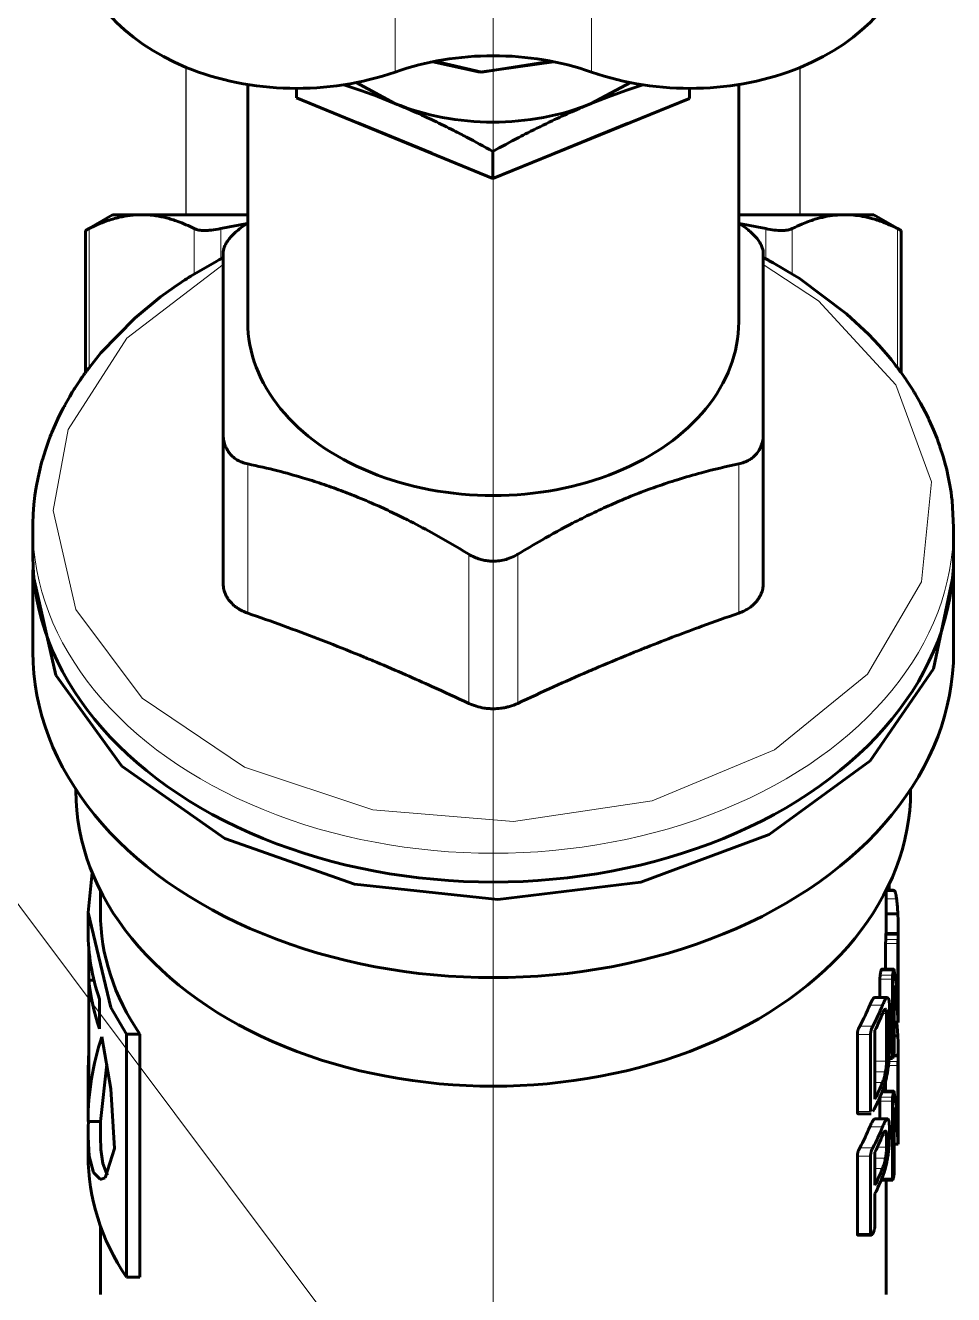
# Model space of a CAD drawing. Header units: millimetres. Extents: x -718 to 68664, y -49984 to -979.
# Drawn here: x 12030 to 12408, y -36809 to -36293 of the extents above; entities that cross this region are included whole.
import ezdxf

# ---------------------------------------------------------------- set-up
doc = ezdxf.new("R2010")
doc.units = ezdxf.units.MM
doc.linetypes.add('K5LT_BASIC', pattern=[0])
doc.linetypes.add('K5LT_THIN', pattern=[0])
doc.layers.add('Text', color=7, linetype='Continuous', lineweight=15)
doc.layers.add('ГВС (Т3)_20', color=10, linetype='Continuous', lineweight=25)
doc.layers.add('Системный слой (1)', color=7, linetype='Continuous', true_color=0xc26c6c6c)

# ---------------------------------------------------------------- blocks, each defined once
blk = doc.blocks.new('U441')
at = {"layer": 'Системный слой (1)', "color": 150, "linetype": 'K5LT_BASIC', "lineweight": 60, "true_color": 0x0080ff}
for p, q in [((446.819, 169.536), (446.808, 169.536)), ((447.094, 169.531), (446.819, 169.536)), ((447.232, 169.527), (447.094, 169.531)), ((447.301, 169.523), (447.232, 169.527)), ((447.335, 169.522), (447.301, 169.523)), ((447.352, 169.521), (447.335, 169.522)), ((447.741, 169.492), (447.352, 169.521)), ((448.107, 169.45), (447.741, 169.492)), ((448.289, 169.424), (448.107, 169.45)), ((448.381, 169.41), (448.289, 169.424)), ((448.426, 169.403), (448.381, 169.41)), ((448.449, 169.399), (448.426, 169.403)), ((448.844, 169.324), (448.449, 169.399)), ((449.214, 169.24), (448.844, 169.324)), ((449.398, 169.193), (449.214, 169.24)), ((449.489, 169.168), (449.398, 169.193)), ((449.535, 169.155), (449.489, 169.168)), ((449.558, 169.149), (449.535, 169.155)), ((449.955, 169.027), (449.558, 169.149)), ((450.327, 168.897), (449.955, 169.027)), ((450.512, 168.827), (450.327, 168.897)), ((450.604, 168.791), (450.512, 168.827)), ((450.65, 168.772), (450.604, 168.791)), ((450.673, 168.763), (450.65, 168.772)), ((450.887, 168.672), (450.673, 168.763)), ((451.351, 168.458), (450.887, 168.672)), ((451.581, 168.343), (451.351, 168.458)), ((451.695, 168.283), (451.581, 168.343)), ((451.752, 168.252), (451.695, 168.283)), ((451.78, 168.237), (451.752, 168.252)), ((451.795, 168.229), (451.78, 168.237)), ((452.142, 168.032), (451.795, 168.229)), ((452.314, 167.929), (452.142, 168.032)), ((452.4, 167.876), (452.314, 167.929)), ((452.443, 167.849), (452.4, 167.876)), ((452.464, 167.836), (452.443, 167.849)), ((452.475, 167.829), (452.464, 167.836)), ((452.69, 167.69), (452.475, 167.829)), ((452.812, 167.608), (452.69, 167.69)), ((452.822, 167.601), (452.812, 167.608)), ((452.875, 167.564), (452.822, 167.601)), ((452.899, 167.549), (452.875, 167.564)), ((452.944, 167.517), (452.899, 167.549)), ((453.029, 167.458), (452.944, 167.517)), ((453.071, 167.428), (453.029, 167.458)), ((453.092, 167.412), (453.071, 167.428)), ((453.102, 167.404), (453.092, 167.412)), ((453.108, 167.4), (453.102, 167.404)), ((453.115, 167.395), (453.108, 167.4)), ((453.146, 167.372), (453.115, 167.395)), ((453.166, 167.357), (453.146, 167.372)), ((453.18, 167.347), (453.166, 167.357)), ((453.189, 167.34), (453.18, 167.347)), ((453.206, 167.328), (453.189, 167.34)), ((453.213, 167.323), (453.206, 167.328)), ((453.228, 167.312), (453.213, 167.323)), ((453.257, 167.291), (453.228, 167.312)), ((453.315, 167.247), (453.257, 167.291)), ((453.913, 166.769), (453.315, 167.247)), ((455.334, 165.381), (453.913, 166.769)), ((456.193, 164.335), (455.334, 165.381)), ((456.597, 163.775), (456.193, 164.335)), ((456.792, 163.487), (456.597, 163.775)), ((456.888, 163.341), (456.792, 163.487)), ((456.936, 163.267), (456.888, 163.341)), ((456.984, 163.191), (456.936, 163.267)), ((456.996, 163.173), (456.984, 163.191)), ((457.004, 163.161), (456.996, 163.173)), ((457.02, 163.135), (457.004, 163.161)), ((457.027, 163.124), (457.02, 163.135)), ((457.041, 163.102), (457.027, 163.124)), ((457.069, 163.058), (457.041, 163.102)), ((457.124, 162.968), (457.069, 163.058)), ((457.38, 162.522), (457.124, 162.968)), ((457.561, 162.202), (457.38, 162.522)), ((457.653, 162.042), (457.561, 162.202)), ((457.698, 161.962), (457.653, 162.042)), ((457.721, 161.922), (457.698, 161.962)), ((457.733, 161.902), (457.721, 161.922)), ((457.738, 161.892), (457.733, 161.902)), ((457.741, 161.887), (457.738, 161.892)), ((457.743, 161.885), (457.741, 161.887)), ((457.752, 161.867), (457.743, 161.885)), ((457.759, 161.856), (457.752, 161.867)), ((457.763, 161.848), (457.759, 161.856)), ((457.765, 161.842), (457.763, 161.848)), ((457.767, 161.839), (457.765, 161.842)), ((457.768, 161.836), (457.767, 161.839)), ((457.769, 161.834), (457.768, 161.836)), ((457.77, 161.833), (457.769, 161.834)), ((457.772, 161.829), (457.77, 161.833)), ((457.775, 161.823), (457.772, 161.829)), ((457.781, 161.81), (457.775, 161.823)), ((457.795, 161.786), (457.781, 161.81)), ((457.579, 139.384), (457.668, 139.547)), ((457.668, 139.547), (457.674, 139.558)), ((457.674, 139.558), (457.687, 139.582)), ((457.687, 139.582), (457.712, 139.629)), ((457.712, 139.629), (457.744, 139.689)), ((457.744, 139.689), (457.752, 139.704)), ((457.752, 139.704), (457.756, 139.711)), ((457.756, 139.711), (457.758, 139.714)), ((457.758, 139.714), (457.76, 139.719)), ((457.76, 139.719), (457.762, 139.722)), ((457.762, 139.722), (457.764, 139.726)), ((457.764, 139.726), (457.767, 139.732)), ((457.767, 139.732), (457.772, 139.741)), ((457.772, 139.741), (457.779, 139.755)), ((457.779, 139.755), (457.79, 139.775)), ((457.79, 139.775), (457.795, 139.786)), ((457.073, 138.52), (457.579, 139.384)), ((456.956, 138.333), (457.073, 138.52)), ((455.513, 136.394), (456.956, 138.333)), ((454.67, 135.495), (455.513, 136.394)), ((454.229, 135.08), (454.67, 135.495)), ((453.778, 134.69), (454.229, 135.08)), ((453.285, 134.301), (453.335, 134.339)), ((453.335, 134.339), (453.354, 134.355)), ((453.354, 134.355), (453.394, 134.386)), ((453.394, 134.386), (453.474, 134.447)), ((453.474, 134.447), (453.633, 134.572)), ((453.633, 134.572), (453.778, 134.69)), ((452.493, 133.754), (452.743, 133.917)), ((452.743, 133.917), (452.777, 133.94)), ((452.777, 133.94), (452.844, 133.985)), ((452.844, 133.985), (452.938, 134.05)), ((452.938, 134.05), (453.079, 134.15)), ((453.079, 134.15), (453.113, 134.175)), ((453.113, 134.175), (453.119, 134.18)), ((453.119, 134.18), (453.132, 134.189)), ((453.132, 134.189), (453.157, 134.208)), ((453.157, 134.208), (453.176, 134.221)), ((453.176, 134.221), (453.198, 134.238)), ((453.198, 134.238), (453.23, 134.26)), ((453.23, 134.26), (453.252, 134.277)), ((453.252, 134.277), (453.285, 134.301)), ((451.515, 133.195), (451.866, 133.381)), ((451.866, 133.381), (452.256, 133.607)), ((452.256, 133.607), (452.272, 133.617)), ((452.272, 133.617), (452.304, 133.636)), ((452.304, 133.636), (452.367, 133.675)), ((452.367, 133.675), (452.493, 133.754)), ((450.429, 132.712), (450.783, 132.854)), ((450.783, 132.854), (451.182, 133.032)), ((451.182, 133.032), (451.204, 133.042)), ((451.204, 133.042), (451.249, 133.063)), ((451.249, 133.063), (451.338, 133.106)), ((451.338, 133.106), (451.515, 133.195)), ((448.599, 132.199), (449.007, 132.282)), ((449.007, 132.282), (449.029, 132.287)), ((449.029, 132.287), (449.074, 132.298)), ((449.074, 132.298), (449.164, 132.319)), ((449.164, 132.319), (449.343, 132.364)), ((449.343, 132.364), (449.699, 132.464)), ((449.699, 132.464), (450.095, 132.591)), ((450.095, 132.591), (450.117, 132.599)), ((450.117, 132.599), (450.162, 132.614)), ((450.162, 132.614), (450.251, 132.646)), ((450.251, 132.646), (450.429, 132.712)), ((446.808, 132.036), (447.913, 132.098)), ((447.913, 132.098), (447.935, 132.1)), ((447.935, 132.1), (447.979, 132.105)), ((447.979, 132.105), (448.068, 132.116)), ((448.068, 132.116), (448.246, 132.141)), ((448.246, 132.141), (448.599, 132.199))]:
    blk.add_line(p, q, dxfattribs=at)
blk = doc.blocks.new('U442')
at = {"layer": 'Системный слой (1)', "color": 7, "linetype": 'K5LT_THIN', "lineweight": 18}
for p, q in [((447.504, 168.709), (443.477, 167.78)), ((450.802, 168.092), (447.504, 168.709)), ((454.52, 165.712), (450.802, 168.092)), ((443.477, 167.78), (439.867, 165.089)), ((457.511, 161.786), (454.52, 165.712)), ((439.867, 165.089), (437.049, 160.915)), ((437.049, 160.915), (435.314, 155.691)), ((435.314, 155.691), (434.844, 149.958)), ((434.844, 149.958), (435.686, 144.311)), ((435.686, 144.311), (437.754, 139.336)), ((456.042, 137.539), (457.511, 139.786)), ((437.754, 139.336), (440.832, 135.547)), ((452.623, 134.389), (456.042, 137.539)), ((440.832, 135.547), (444.602, 133.338)), ((448.673, 132.938), (452.623, 134.389)), ((444.602, 133.338), (448.673, 132.938))]:
    blk.add_line(p, q, dxfattribs=at)
blk = doc.blocks.new('U443')
at = {"layer": 'Системный слой (1)', "color": 150, "linetype": 'K5LT_BASIC', "lineweight": 60, "true_color": 0x0080ff}
for p, q in [((462.792, 155.119), (462.172, 153.607)), ((462.162, 147.998), (462.787, 146.46))]:
    blk.add_line(p, q, dxfattribs=at)
blk = doc.blocks.new('U444')
at = {"layer": 'Системный слой (1)', "color": 150, "linetype": 'K5LT_BASIC', "lineweight": 60, "true_color": 0x0080ff}
for p, q in [((463.278, 156.307), (462.041, 153.287)), ((462.035, 148.31), (463.265, 145.284))]:
    blk.add_line(p, q, dxfattribs=at)
blk = doc.blocks.new('U445')
at = {"layer": 'Системный слой (1)', "color": 150, "linetype": 'K5LT_BASIC', "lineweight": 60, "true_color": 0x0080ff}
for p, q in [((464.34, 146.092), (464.065, 146.797)), ((464.595, 145.389), (464.34, 146.092)), ((464.829, 144.687), (464.595, 145.389))]:
    blk.add_line(p, q, dxfattribs=at)
blk = doc.blocks.new('U447')
at = {"layer": 'Системный слой (1)', "color": 150, "linetype": 'K5LT_BASIC', "lineweight": 60, "true_color": 0x0080ff}
for p, q in [((464.599, 156.178), (464.832, 156.867)), ((464.347, 155.488), (464.599, 156.178)), ((464.074, 154.797), (464.347, 155.488))]:
    blk.add_line(p, q, dxfattribs=at)
blk = doc.blocks.new('U449')
at = {"layer": 'Системный слой (1)', "color": 150, "linetype": 'K5LT_BASIC', "lineweight": 60, "true_color": 0x0080ff}
for p, q in [((465.343, 151.248), (465.787, 153.158)), ((465.787, 148.413), (465.343, 151.248))]:
    blk.add_line(p, q, dxfattribs=at)
blk = doc.blocks.new('U450')
at = {"layer": 'Системный слой (1)', "color": 150, "linetype": 'K5LT_BASIC', "lineweight": 60, "true_color": 0x0080ff}
for p, q in [((465.347, 151.326), (465.769, 153.247)), ((465.769, 148.325), (465.347, 151.326))]:
    blk.add_line(p, q, dxfattribs=at)
blk = doc.blocks.new('U451')
at = {"layer": 'Системный слой (1)', "color": 150, "linetype": 'K5LT_BASIC', "lineweight": 60, "true_color": 0x0080ff}
for p, q in [((459.12, 140.407), (459.184, 140.768)), ((458.976, 139.688), (459.05, 140.047)), ((459.05, 140.047), (459.12, 140.407))]:
    blk.add_line(p, q, dxfattribs=at)
blk = doc.blocks.new('U452')
at = {"layer": 'Системный слой (1)', "color": 150, "linetype": 'K5LT_BASIC', "lineweight": 60, "true_color": 0x0080ff}
for p, q in [((459.05, 161.524), (458.976, 161.883)), ((459.12, 161.164), (459.05, 161.524)), ((459.184, 160.803), (459.12, 161.164))]:
    blk.add_line(p, q, dxfattribs=at)
blk = doc.blocks.new('U453')
at = {"layer": 'Системный слой (1)', "color": 150, "linetype": 'K5LT_BASIC', "lineweight": 60, "true_color": 0x0080ff}
for p, q in [((415.582, 166.786), (418.386, 166.786)), ((431.133, 166.786), (432.026, 166.786))]:
    blk.add_line(p, q, dxfattribs=at)
blk = doc.blocks.new('U454')
at = {"layer": 'Системный слой (1)', "color": 150, "linetype": 'K5LT_BASIC', "lineweight": 60, "true_color": 0x0080ff}
for p, q in [((415.582, 134.786), (420.24, 134.786)), ((430.286, 134.786), (432.026, 134.786))]:
    blk.add_line(p, q, dxfattribs=at)
blk = doc.blocks.new('U455')
at = {"layer": 'Системный слой (1)', "color": 150, "linetype": 'K5LT_BASIC', "lineweight": 60, "true_color": 0x0080ff}
for p, q in [((444.927, 169.536), (440.804, 168.606)), ((445.28, 169.529), (444.927, 169.536)), ((440.804, 168.606), (437.09, 165.91)), ((437.09, 165.91), (434.153, 161.714)), ((434.153, 161.714), (432.284, 156.435)), ((432.284, 156.435), (431.669, 150.596)), ((431.669, 150.596), (432.368, 144.775)), ((432.368, 144.775), (434.312, 139.55)), ((434.312, 139.55), (437.309, 135.44)), ((437.309, 135.44), (441.06, 132.851)), ((441.06, 132.851), (444.927, 132.036)), ((444.927, 132.036), (445.28, 132.042))]:
    blk.add_line(p, q, dxfattribs=at)
blk = doc.blocks.new('U456')
at = {"layer": 'Системный слой (1)', "color": 150, "linetype": 'K5LT_BASIC', "lineweight": 60, "true_color": 0x0080ff}
for p, q in [((430.541, 134.294), (430.286, 134.291)), ((430.809, 134.3), (430.541, 134.294)), ((431.08, 134.309), (430.809, 134.3))]:
    blk.add_line(p, q, dxfattribs=at)
blk = doc.blocks.new('U457')
at = {"layer": 'Системный слой (1)', "color": 150, "linetype": 'K5LT_BASIC', "lineweight": 60, "true_color": 0x0080ff}
for p, q in [((420.249, 134.526), (420.24, 134.519)), ((420.24, 134.519), (420.24, 134.518)), ((420.24, 134.518), (420.241, 134.517)), ((420.241, 134.517), (420.242, 134.516)), ((420.277, 134.53), (420.249, 134.526)), ((420.317, 134.531), (420.277, 134.53))]:
    blk.add_line(p, q, dxfattribs=at)
blk = doc.blocks.new('U458')
at = {"layer": 'Системный слой (1)', "color": 150, "linetype": 'K5LT_BASIC', "lineweight": 60, "true_color": 0x0080ff}
for p, q in [((418.007, 135.408), (417.998, 135.393)), ((417.998, 135.393), (417.998, 135.391)), ((417.998, 135.391), (417.999, 135.388)), ((417.999, 135.388), (418, 135.386)), ((418.035, 135.416), (418.007, 135.408)), ((418.076, 135.419), (418.035, 135.416))]:
    blk.add_line(p, q, dxfattribs=at)
blk = doc.blocks.new('U459')
at = {"layer": 'Системный слой (1)', "color": 150, "linetype": 'K5LT_BASIC', "lineweight": 60, "true_color": 0x0080ff}
for p, q in [((427.365, 134.654), (427.541, 134.662)), ((427.541, 134.662), (427.649, 134.686)), ((427.649, 134.686), (427.682, 134.726)), ((427.682, 134.726), (427.682, 134.728))]:
    blk.add_line(p, q, dxfattribs=at)
blk = doc.blocks.new('U460')
at = {"layer": 'Системный слой (1)', "color": 150, "linetype": 'K5LT_BASIC', "lineweight": 60, "true_color": 0x0080ff}
for p, q in [((423.8, 134.456), (423.831, 134.459)), ((423.831, 134.459), (423.856, 134.463)), ((423.856, 134.463), (423.868, 134.468)), ((423.866, 134.471), (423.864, 134.472)), ((423.868, 134.469), (423.866, 134.471)), ((423.868, 134.468), (423.868, 134.469))]:
    blk.add_line(p, q, dxfattribs=at)
blk = doc.blocks.new('U461')
at = {"layer": 'Системный слой (1)', "color": 150, "linetype": 'K5LT_BASIC', "lineweight": 60, "true_color": 0x0080ff}
for p, q in [((427.023, 134.766), (427.122, 134.771)), ((427.122, 134.771), (427.181, 134.787)), ((427.181, 134.787), (427.199, 134.812)), ((427.199, 134.812), (427.199, 134.812))]:
    blk.add_line(p, q, dxfattribs=at)
blk = doc.blocks.new('U462')
at = {"layer": 'Системный слой (1)', "color": 150, "linetype": 'K5LT_BASIC', "lineweight": 60, "true_color": 0x0080ff}
for p, q in [((425.582, 134.294), (425.327, 134.291)), ((425.85, 134.3), (425.582, 134.294)), ((426.121, 134.309), (425.85, 134.3))]:
    blk.add_line(p, q, dxfattribs=at)
blk = doc.blocks.new('U463')
at = {"layer": 'Системный слой (1)', "color": 150, "linetype": 'K5LT_BASIC', "lineweight": 60, "true_color": 0x0080ff}
for p, q in [((426.661, 134.35), (426.498, 134.333)), ((426.316, 134.32), (426.121, 134.309)), ((426.498, 134.333), (426.316, 134.32))]:
    blk.add_line(p, q, dxfattribs=at)
blk = doc.blocks.new('U466')
at = {"layer": 'Системный слой (1)', "color": 150, "linetype": 'K5LT_BASIC', "lineweight": 60, "true_color": 0x0080ff}
for p, q in [((425.257, 134.288), (425.294, 134.288)), ((425.294, 134.288), (425.319, 134.289)), ((425.319, 134.289), (425.327, 134.289)), ((425.327, 134.289), (425.326, 134.29))]:
    blk.add_line(p, q, dxfattribs=at)
blk = doc.blocks.new('U467')
at = {"layer": 'Системный слой (1)', "color": 150, "linetype": 'K5LT_BASIC', "lineweight": 60, "true_color": 0x0080ff}
for p, q in [((422.655, 134.67), (422.698, 134.684)), ((422.698, 134.684), (422.724, 134.701)), ((422.724, 134.701), (422.732, 134.721)), ((422.732, 134.721), (422.732, 134.726))]:
    blk.add_line(p, q, dxfattribs=at)
blk = doc.blocks.new('U468')
at = {"layer": 'Системный слой (1)', "color": 150, "linetype": 'K5LT_BASIC', "lineweight": 60, "true_color": 0x0080ff}
for p, q in [((430.215, 134.288), (430.253, 134.288)), ((430.253, 134.288), (430.278, 134.289)), ((430.278, 134.289), (430.286, 134.289)), ((430.286, 134.289), (430.285, 134.29))]:
    blk.add_line(p, q, dxfattribs=at)
blk = doc.blocks.new('U469')
at = {"layer": 'Системный слой (1)', "color": 150, "linetype": 'K5LT_BASIC', "lineweight": 60, "true_color": 0x0080ff}
for p, q in [((432.041, 134.486), (432.029, 134.477)), ((432.049, 134.494), (432.041, 134.486)), ((432.051, 134.502), (432.049, 134.494))]:
    blk.add_line(p, q, dxfattribs=at)
blk = doc.blocks.new('U470')
at = {"layer": 'Системный слой (1)', "color": 150, "linetype": 'K5LT_BASIC', "lineweight": 60, "true_color": 0x0080ff}
for p, q in [((428.758, 134.456), (428.79, 134.459)), ((428.79, 134.459), (428.815, 134.463)), ((428.815, 134.463), (428.827, 134.468)), ((428.825, 134.471), (428.822, 134.472)), ((428.827, 134.469), (428.825, 134.471)), ((428.827, 134.468), (428.827, 134.469))]:
    blk.add_line(p, q, dxfattribs=at)
blk = doc.blocks.new('U471')
at = {"layer": 'Системный слой (1)', "color": 150, "linetype": 'K5LT_BASIC', "lineweight": 60, "true_color": 0x0080ff}
for p, q in [((420.556, 167.062), (420.282, 166.801)), ((421.214, 167.238), (420.556, 167.062)), ((422.006, 167.286), (421.214, 167.238)), ((422.204, 167.283), (422.006, 167.286)), ((422.411, 167.277), (422.204, 167.283)), ((422.625, 167.265), (422.411, 167.277)), ((420.282, 166.801), (420.275, 166.748)), ((420.275, 166.748), (420.339, 166.589)), ((420.339, 166.589), (421.53, 166.208)), ((423.956, 166.361), (426.071, 166.727)), ((421.53, 166.208), (423.956, 166.361))]:
    blk.add_line(p, q, dxfattribs=at)
blk = doc.blocks.new('U472')
at = {"layer": 'Системный слой (1)', "color": 150, "linetype": 'K5LT_BASIC', "lineweight": 60, "true_color": 0x0080ff}
for p, q in [((421.236, 167.286), (422.006, 167.286)), ((422.625, 167.286), (424.737, 167.286)), ((430.363, 167.286), (431.133, 167.286))]:
    blk.add_line(p, q, dxfattribs=at)
blk = doc.blocks.new('U473')
at = {"layer": 'Системный слой (1)', "color": 150, "linetype": 'K5LT_BASIC', "lineweight": 60, "true_color": 0x0080ff}
for p, q in [((431.133, 167.286), (427.274, 166.357)), ((432.765, 167.123), (431.133, 167.286)), ((427.274, 166.357), (426.185, 165.728))]:
    blk.add_line(p, q, dxfattribs=at)
blk = doc.blocks.new('U474')
at = {"layer": 'Системный слой (1)', "color": 150, "linetype": 'K5LT_BASIC', "lineweight": 60, "true_color": 0x0080ff}
for p, q in [((424.737, 167.286), (423.966, 167.25)), ((425.508, 167.25), (424.737, 167.286))]:
    blk.add_line(p, q, dxfattribs=at)
blk = doc.blocks.new('U475')
at = {"layer": 'Системный слой (1)', "color": 150, "linetype": 'K5LT_BASIC', "lineweight": 60, "true_color": 0x0080ff}
for p, q in [((420.521, 166.537), (420.448, 166.491)), ((420.916, 166.68), (420.521, 166.537)), ((421.485, 166.766), (420.916, 166.68)), ((422.006, 166.786), (421.485, 166.766))]:
    blk.add_line(p, q, dxfattribs=at)

msp = doc.modelspace()

# ---------------------------------------------------------------- linework, layer by layer
at = {"layer": 'Text'}
msp.add_line((12220.38, -35274.51), (12220.38, -38861.73), dxfattribs=at)
msp.add_lwpolyline([(12154.23, -36820.43), (11668.11, -36171.62)], dxfattribs=at)
at = {"layer": 'ГВС (Т3)_20', "lineweight": 18}
for p, q in [((12180.38, -36264.35), (12180.38, -36311.72)), ((12260.38, -36264.35), (12260.38, -36311.72)), ((12055.78, -36432.04), (12055.78, -36375.45)), ((12098.58, -36393.96), (12098.58, -36375.45)), ((12109.41, -36387.78), (12109.41, -36375.45)), ((12331.36, -36387.78), (12331.36, -36375.45)), ((12342.19, -36393.96), (12342.19, -36375.45)), ((12384.98, -36432.04), (12384.98, -36375.45)), ((12120.38, -36471.25), (12120.38, -36531.98)), ((12320.38, -36471.25), (12320.38, -36531.98)), ((12210.38, -36507.99), (12210.38, -36568.72)), ((12230.38, -36507.99), (12230.38, -36568.72)), ((12380.38, -36648.28), (12384.65, -36648.28)), ((12380.34, -36662.36), (12385.34, -36662.36)), ((12380.19, -36666.48), (12385.2, -36666.48)), ((12380.23, -36664.85), (12385.23, -36664.85)), ((12380.29, -36663.07), (12385.3, -36663.07)), ((12378.27, -36677.61), (12383.34, -36677.61)), ((12378.46, -36676.99), (12383.52, -36676.99)), ((12377.85, -36681.02), (12382.93, -36681.02)), ((12377.98, -36679.39), (12383.05, -36679.39)), ((12375.82, -36688.39), (12380.96, -36688.39)), ((12373.72, -36691.6), (12378.93, -36691.6)), ((12378.94, -36694.98), (12380.58, -36694.98)), ((12368.67, -36703.47), (12374.05, -36703.47)), ((12369.63, -36700.06), (12374.98, -36700.06)), ((12375.86, -36714.32), (12380.58, -36714.32)), ((12381.52, -36714.44), (12385.23, -36714.44)), ((12381.66, -36712.45), (12382.93, -36712.45)), ((12383.28, -36712.66), (12385.3, -36712.66)), ((12383.44, -36711.95), (12385.34, -36711.95)), ((12375.86, -36718.74), (12380.11, -36718.74)), ((12381.34, -36716.07), (12385.2, -36716.07)), ((12375.86, -36723.03), (12378.93, -36723.03)), ((12377.98, -36728.98), (12383.05, -36728.98)), ((12378.62, -36727.2), (12383.34, -36727.2)), ((12378.87, -36726.57), (12383.52, -36726.57)), ((12368.67, -36734.9), (12374.05, -36734.9)), ((12377.85, -36730.61), (12382.93, -36730.61)), ((12373.73, -36741.16), (12378.94, -36741.16)), ((12378.95, -36744.55), (12380.58, -36744.55)), ((12380.12, -36742.81), (12380.12, -36742.81)), ((12369.63, -36749.65), (12374.98, -36749.65)), ((12376.8, -36749.42), (12380.58, -36749.42)), ((12368.67, -36753.06), (12374.05, -36753.06)), ((12375.86, -36753.79), (12380.11, -36753.79)), ((12375.86, -36758.08), (12378.93, -36758.08)), ((12378.7, -36762.04), (12382.93, -36762.04)), ((12368.67, -36784.46), (12374.05, -36784.46))]:
    msp.add_line(p, q, dxfattribs=at)
at = {"layer": 'ГВС (Т3)_20'}
for p, q in [((12095.38, -36369.8), (12095.38, -36309.83)), ((12345.38, -36369.8), (12345.38, -36309.83))]:
    msp.add_line(p, q, dxfattribs=at)
at = {"layer": 'ГВС (Т3)_20', "lineweight": 60}
for p, q in [((12180.27, -36324.47), (12164.52, -36316.02)), ((12276.25, -36316.02), (12260.27, -36324.57)), ((12120.38, -36413.42), (12120.38, -36316.76)), ((12140.31, -36322.24), (12140.31, -36318.35)), ((12300.31, -36322.43), (12300.31, -36318.35)), ((12300.31, -36322.43), (12300.32, -36318.35)), ((12320.38, -36413.42), (12320.38, -36316.76)), ((12140.31, -36322.24), (12220.23, -36354.99)), ((12220.23, -36354.99), (12300.31, -36322.43)), ((12220.23, -36354.99), (12220.23, -36344.03)), ((12054.26, -36376.22), (12065.38, -36369.8)), ((12077.18, -36369.8), (12065.38, -36369.8)), ((12120.38, -36369.8), (12077.18, -36369.8)), ((12375.38, -36369.8), (12320.38, -36369.8)), ((12386.51, -36376.22), (12375.38, -36369.8)), ((12054.26, -36376.22), (12055.78, -36375.45)), ((12054.26, -36434.1), (12054.26, -36376.22)), ((12384.98, -36375.45), (12386.51, -36376.22)), ((12386.51, -36434.1), (12386.51, -36376.22)), ((12110.38, -36417.5), (12110.38, -36385.51)), ((12330.38, -36385.51), (12330.38, -36459)), ((12110.38, -36459), (12110.38, -36417.5)), ((12110.38, -36459), (12110.38, -36519.73)), ((12330.38, -36459), (12330.38, -36519.73)), ((12032.88, -36508.87), (12032.88, -36497.13)), ((12407.88, -36508.87), (12407.88, -36497.13)), ((12032.88, -36547.77), (12032.88, -36515.95)), ((12407.88, -36547.77), (12407.88, -36515.95)), ((12050.38, -36604.33), (12050.38, -36603.7)), ((12390.38, -36604.33), (12390.38, -36603.7)), ((12380.4, -36644.92), (12383.58, -36644.92)), ((12380.51, -36644.7), (12383.22, -36644.7)), ((12381.59, -36644.7), (12381.59, -36642.49)), ((12380.38, -36654.41), (12385.15, -36654.41)), ((12380.34, -36662.35), (12380.34, -36662.36)), ((12380.34, -36662.35), (12385.35, -36662.35)), ((12380.19, -36676.94), (12380.19, -36666.48)), ((12385.2, -36691.92), (12385.2, -36666.48)), ((12385.36, -36694.49), (12385.36, -36663.06)), ((12055.74, -36681.41), (12055.74, -36669.29)), ((12378.5, -36676.94), (12383.56, -36676.94)), ((12057.79, -36681.41), (12055.74, -36681.41)), ((12055.74, -36725.55), (12055.74, -36681.41)), ((12377.85, -36688.39), (12377.85, -36681.02)), ((12382.93, -36712.45), (12382.93, -36681.02)), ((12375.84, -36688.39), (12375.82, -36688.39)), ((12375.84, -36688.39), (12380.98, -36688.39)), ((12383.7, -36709.03), (12383.7, -36683.59)), ((12060.03, -36701.19), (12060.03, -36689.07)), ((12380.12, -36693.22), (12380.12, -36693.22)), ((12381.7, -36710.9), (12381.7, -36691.56)), ((12380.58, -36714.32), (12380.58, -36694.98)), ((12383.7, -36698.51), (12385.21, -36698.51)), ((12383.7, -36698.6), (12385.25, -36698.6)), ((12076.5, -36703.37), (12070.96, -36703.37)), ((12070.96, -36802.33), (12070.96, -36703.37)), ((12076.5, -36802.33), (12076.5, -36703.37)), ((12368.67, -36734.9), (12368.67, -36703.47)), ((12374.05, -36734.9), (12374.05, -36703.47)), ((12375.86, -36729.79), (12375.86, -36701.76)), ((12383.7, -36704), (12385.15, -36704)), ((12381.62, -36713.22), (12383.05, -36713.22)), ((12383.44, -36711.94), (12385.35, -36711.94)), ((12385.36, -36744.08), (12385.36, -36712.65)), ((12060.38, -36738.96), (12063, -36715.64)), ((12385.2, -36741.51), (12385.2, -36716.07)), ((12380.19, -36726.53), (12380.19, -36722.46)), ((12378.03, -36728.57), (12377.98, -36728.98)), ((12378.89, -36726.53), (12383.56, -36726.53)), ((12377.85, -36737.89), (12377.85, -36730.61)), ((12382.93, -36762.04), (12382.93, -36730.61)), ((12383.7, -36758.61), (12383.7, -36733.17)), ((12060.38, -36738.96), (12055.38, -36738.96)), ((12060.38, -36745.15), (12060.38, -36738.96)), ((12368.92, -36735.76), (12374.29, -36735.76)), ((12375.89, -36737.89), (12375.84, -36737.89)), ((12375.84, -36737.89), (12380.98, -36737.89)), ((12375.89, -36737.89), (12381.03, -36737.89)), ((12380.12, -36742.81), (12380.12, -36742.81)), ((12380.58, -36749.42), (12380.58, -36744.55)), ((12381.7, -36745.99), (12381.7, -36740.36)), ((12383.7, -36748.1), (12385.21, -36748.1)), ((12383.7, -36748.19), (12385.25, -36748.19)), ((12368.67, -36784.46), (12368.67, -36753.06)), ((12374.05, -36784.46), (12374.05, -36753.06)), ((12375.86, -36764.84), (12375.86, -36751.35)), ((12378.38, -36762.81), (12383.05, -36762.81)), ((12375.86, -36781.03), (12375.86, -36768.24)), ((12368.94, -36785.23), (12374.31, -36785.23)), ((12076.5, -36802.33), (12070.96, -36802.33))]:
    msp.add_line(p, q, dxfattribs=at)
for centre, major_axis, ratio, start_param, end_param in [((12140.38, -36254.72), (90, 0), 0.707107, 3.204637, 5.172943), ((12300.38, -36254.72), (90, 0), 0.707107, 4.251835, 6.220141), ((12220.38, -36368.73), (-90, 0), 0.707107, 4.251835, 5.172943), ((12220.38, -36275.53), (80, 0), 0.707107, 4.187133, 5.234331), ((12220.38, -36413.42), (-100, 0), 0.707107, 0, 3.141593), ((12220.38, -36508.87), (-187.5, 0), 0.707107, 0, 3.141593), ((12220.38, -36547.77), (-187.5, 0), 0.707107, 0, 3.141593), ((12220.38, -36604.33), (-170, 0), 0.707107, 0, 3.141593), ((12220.38, -36653.88), (-160, 0), 0.707107, 0, 0.452658), ((12220.38, -36661.58), (-165, 0), 0.707107, 0, 0.237849), ((12220.38, -36698.92), (-165, 0), 0.900046, 3.188754, 3.285475), ((12220.38, -36673.7), (-165, 0), 0.707107, 0.066134, 0.237849), ((12220.38, -36705.53), (-165, 0), 0.933996, 3.187169, 3.284472), ((12220.38, -36659.29), (160, 0), 0.707107, -0.368687, -0.289622), ((12220.38, -36659.29), (165, 0), 0.707107, -0.357006, -0.280603), ((12220.38, -36662.7), (165, 0), 0.707107, -0.341412, -0.280593), ((12220.38, -36699.3), (-165, 0), 0.105763, 3.181619, 3.187169), ((12220.38, -36695.06), (165, 0), 0.537547, -0.040026, -0.033209), ((12220.38, -36738.96), (-165, 0), 0.809289, 6.022184, 6.283185), ((12220.38, -36690.72), (165, 0), 0.707107, -0.341412, -0.280593), ((12220.38, -36694.13), (165, 0), 0.707107, -0.357006, -0.280603), ((12220.38, -36748.51), (-165, 0), 0.900046, 3.188754, 3.285475), ((12220.38, -36755.12), (-165, 0), 0.933996, 3.187169, 3.284472), ((12220.38, -36801.97), (0, 294.87), 0.559575, -1.357845, -1.354416), ((12220.38, -36872.3), (0, 627.64), 0.262891, -1.358993, -1.357845), ((12220.38, -36708.88), (160, 0), 0.707107, -0.368654, -0.289366), ((12220.38, -36708.88), (165, 0), 0.707107, -0.356974, -0.280356), ((12220.38, -36712.28), (165, 0), 0.707107, -0.341412, -0.280593), ((12220.38, -36748.89), (-165, 0), 0.105763, 3.181619, 3.187169), ((12220.38, -36744.64), (165, 0), 0.537547, -0.040026, -0.033209), ((12220.38, -36752.85), (-165, 0), 0.707107, 0, 0.437972), ((12220.38, -36725.77), (165, 0), 0.707107, -0.341412, -0.280593), ((12220.38, -36729.18), (165, 0), 0.707107, -0.341412, -0.280622)]:
    msp.add_ellipse(centre, major_axis=major_axis, ratio=ratio, start_param=start_param, end_param=end_param, dxfattribs=at)
at = {"layer": 'ГВС (Т3)_20', "lineweight": 18}
msp.add_ellipse((12220.38, -36497.13), major_axis=(-187.5, 0), ratio=0.707107, start_param=0, end_param=3.141593, dxfattribs=at)
at = {"layer": 'ГВС (Т3)_20', "lineweight": 60}
for points, knots in [([(12220.23, -36344.03), (12216.65, -36342.03), (12211.35, -36339.15), (12203.35, -36335.02), (12196.31, -36331.55), (12188.29, -36327.85), (12182.95, -36325.57), (12180.27, -36324.47)], [0, 0, 0, 0, 2.173672, 3.203887, 4.814656, 6.401227, 8, 8, 8, 8]), ([(12260.27, -36324.57), (12257.63, -36325.64), (12252.32, -36327.89), (12243.72, -36331.82), (12236.53, -36335.37), (12228.48, -36339.53), (12223.73, -36342.09), (12220.23, -36344.03)], [0, 0, 0, 0, 1.573058, 3.160303, 5.134426, 5.881597, 8, 8, 8, 8]), ([(12077.18, -36369.8), (12075.63, -36369.8), (12072.6, -36369.98), (12067.78, -36370.82), (12062.19, -36372.47), (12058.1, -36374.26), (12055.78, -36375.45)], [0, 0, 0, 0, 1.507376, 2.95229, 4.709081, 7, 7, 7, 7]), ([(12098.58, -36375.45), (12096.35, -36374.3), (12092.58, -36372.64), (12087.36, -36371.03), (12082.47, -36370.05), (12079.11, -36369.8), (12077.18, -36369.8)], [0, 0, 0, 0, 2.216479, 3.731547, 5.118838, 7, 7, 7, 7]), ([(12120.38, -36373.27), (12119.41, -36373.86), (12117.63, -36375.05), (12115.43, -36376.85), (12113.76, -36378.51), (12112.54, -36379.99), (12111.6, -36381.41), (12110.95, -36382.73), (12110.49, -36384.13), (12110.38, -36385.02), (12110.38, -36385.51)], [0, 0, 0, 0, 1.81654, 3.427707, 4.810681, 6.085576, 7.189807, 8.437676, 9.519756, 11, 11, 11, 11]), ([(12330.38, -36385.51), (12330.38, -36385.04), (12330.26, -36384.04), (12329.71, -36382.43), (12328.79, -36380.77), (12327.51, -36379.07), (12325.99, -36377.47), (12323.97, -36375.7), (12322.08, -36374.33), (12320.72, -36373.47), (12320.38, -36373.27)], [0, 0, 0, 0, 1.434895, 2.863926, 4.343201, 5.71714, 7.189807, 8.437676, 10.374557, 11, 11, 11, 11]), ([(12384.98, -36375.45), (12383.24, -36374.55), (12379.92, -36373.04), (12375.18, -36371.41), (12371.01, -36370.44), (12367.13, -36369.9), (12363.35, -36369.74), (12359.41, -36369.95), (12355.42, -36370.58), (12350.97, -36371.72), (12346.55, -36373.34), (12343.49, -36374.78), (12342.19, -36375.45)], [0, 0, 0, 0, 1.613903, 3.045205, 4.329392, 5.402052, 6.558413, 7.750938, 8.966016, 10.18259, 11.795204, 13, 13, 13, 13]), ([(12098.58, -36375.45), (12098.96, -36375.64), (12099.99, -36376.01), (12101.8, -36376.23), (12103.8, -36376.22), (12106.12, -36376.05), (12108.07, -36375.73), (12109.41, -36375.45)], [0, 0, 0, 0, 1.519826, 3.515107, 4.610993, 5.766308, 8, 8, 8, 8]), ([(12331.36, -36375.45), (12332.54, -36375.7), (12334.93, -36376.1), (12337.61, -36376.27), (12339.53, -36376.17), (12340.98, -36375.93), (12341.79, -36375.65), (12342.19, -36375.45)], [0, 0, 0, 0, 1.977799, 4.119335, 5.247895, 6.419223, 8, 8, 8, 8]), ([(12110.38, -36459), (12110.38, -36459.79), (12110.5, -36461.33), (12111.02, -36463.37), (12111.85, -36465.29), (12112.99, -36467.02), (12114.58, -36468.62), (12116.3, -36469.79), (12118.25, -36470.69), (12119.59, -36471.08), (12120.38, -36471.25)], [0, 0, 0, 0, 1.434895, 2.863926, 4.011798, 5.499942, 6.942546, 8.437676, 9.519756, 11, 11, 11, 11]), ([(12320.38, -36471.25), (12321.16, -36471.09), (12322.65, -36470.65), (12324.56, -36469.73), (12326.28, -36468.53), (12327.75, -36467.06), (12328.86, -36465.39), (12329.59, -36463.77), (12330.14, -36461.95), (12330.36, -36460.33), (12330.38, -36459.22), (12330.38, -36459)], [0, 0, 0, 0, 1.56534, 3.124283, 4.376507, 5.999936, 7.573687, 8.672553, 9.772229, 11.567628, 12, 12, 12, 12]), ([(12210.38, -36507.99), (12205.37, -36504.93), (12197.08, -36500.1), (12187.22, -36494.9), (12180.1, -36491.37), (12173.42, -36488.25), (12165.88, -36485.01), (12158.07, -36481.96), (12150.5, -36479.28), (12141.9, -36476.56), (12131.84, -36473.78), (12124.43, -36472.08), (12120.38, -36471.25)], [0, 0, 0, 0, 2.214747, 3.631286, 4.26891, 5.285845, 6.49984, 7.501497, 8.633283, 9.74993, 11.210423, 13, 13, 13, 13]), ([(12320.38, -36471.25), (12315.37, -36472.28), (12307.08, -36474.23), (12297.22, -36477.07), (12290.1, -36479.36), (12283.42, -36481.69), (12275.88, -36484.61), (12268.07, -36487.93), (12260.5, -36491.43), (12251.07, -36496.14), (12241.02, -36501.64), (12233.62, -36506.02), (12230.38, -36507.99)], [0, 0, 0, 0, 2.214747, 3.631286, 4.26891, 5.285845, 6.49984, 7.501497, 8.633283, 9.74993, 11.570229, 13, 13, 13, 13]), ([(12210.38, -36507.99), (12211.16, -36508.46), (12212.61, -36509.21), (12214.83, -36510.03), (12216.93, -36510.53), (12219.16, -36510.82), (12221.62, -36510.83), (12224.27, -36510.48), (12227.05, -36509.69), (12229.06, -36508.77), (12230.17, -36508.12), (12230.38, -36507.99)], [0, 0, 0, 0, 1.56534, 2.813924, 4.04399, 5.248016, 6.63881, 8.217898, 9.772229, 11.567628, 12, 12, 12, 12]), ([(12120.38, -36531.98), (12119.31, -36531.61), (12117.85, -36530.95), (12116.04, -36529.83), (12114.54, -36528.69), (12113.23, -36527.35), (12112.18, -36525.92), (12111.41, -36524.54), (12110.74, -36522.8), (12110.43, -36521.13), (12110.38, -36520.04), (12110.38, -36519.73)], [0, 0, 0, 0, 2.127373, 3.072888, 4.25451, 5.999858, 7.049294, 8.149716, 9.52083, 11.287824, 12, 12, 12, 12]), ([(12330.38, -36519.73), (12330.38, -36520.36), (12330.27, -36521.7), (12329.79, -36523.51), (12328.95, -36525.36), (12327.95, -36526.86), (12326.72, -36528.2), (12325.46, -36529.31), (12323.74, -36530.5), (12321.97, -36531.39), (12320.74, -36531.85), (12320.38, -36531.98)], [0, 0, 0, 0, 1.418043, 3.072888, 4.25451, 5.999858, 7.049294, 8.149716, 9.52083, 11.287824, 12, 12, 12, 12]), ([(12210.38, -36568.72), (12205.39, -36566.38), (12196.87, -36562.44), (12184.34, -36556.87), (12175.14, -36552.93), (12164.66, -36548.58), (12156.77, -36545.41), (12145.82, -36541.17), (12134.8, -36537.05), (12125.24, -36533.66), (12120.38, -36531.98)], [0, 0, 0, 0, 1.832767, 3.127875, 4.59567, 5.201352, 6.963364, 7.491672, 9.215318, 11, 11, 11, 11]), ([(12320.38, -36531.98), (12315.39, -36533.71), (12306.87, -36536.73), (12294.34, -36541.4), (12285.14, -36544.97), (12274.66, -36549.16), (12266.77, -36552.45), (12255.82, -36557.15), (12244.8, -36562.03), (12235.24, -36566.44), (12230.38, -36568.72)], [0, 0, 0, 0, 1.832767, 3.127875, 4.59567, 5.201352, 6.963364, 7.491672, 9.215318, 11, 11, 11, 11]), ([(12230.38, -36568.72), (12229.31, -36569.22), (12227.68, -36569.83), (12225.32, -36570.42), (12223.1, -36570.79), (12220.79, -36570.93), (12218.52, -36570.85), (12216.2, -36570.58), (12213.41, -36569.96), (12211.38, -36569.19), (12210.38, -36568.72)], [0, 0, 0, 0, 1.950092, 2.816814, 3.899968, 5.49987, 6.461853, 7.470573, 9.192069, 11, 11, 11, 11]), ([(12383.58, -36644.92), (12383.63, -36644.92), (12383.7, -36644.94), (12383.84, -36645.06), (12384, -36645.31), (12384.17, -36645.78), (12384.3, -36646.26), (12384.46, -36646.98), (12384.58, -36647.72), (12384.65, -36648.28)], [0, 0, 0, 0, 1.306012, 1.950591, 4.069714, 5.5611, 6.483723, 7.614265, 10, 10, 10, 10]), ([(12384.65, -36648.28), (12384.68, -36648.48), (12384.73, -36648.89), (12384.81, -36649.62), (12384.89, -36650.41), (12385, -36651.71), (12385.08, -36653.02), (12385.13, -36654.1), (12385.15, -36654.41)], [0, 0, 0, 0, 1.102324, 2.115644, 3.675314, 4.771612, 7.795881, 9, 9, 9, 9]), ([(12380.34, -36662.36), (12380.34, -36662.38), (12380.33, -36662.44), (12380.32, -36662.56), (12380.31, -36662.73), (12380.3, -36662.91), (12380.29, -36663.07)], [0, 0, 0, 0, 2.348147, 3.403963, 4.330186, 7, 7, 7, 7]), ([(12385.34, -36662.36), (12385.34, -36662.38), (12385.33, -36662.44), (12385.32, -36662.56), (12385.31, -36662.73), (12385.3, -36662.91), (12385.3, -36663.07)], [0, 0, 0, 0, 2.348206, 3.404036, 4.33026, 7, 7, 7, 7]), ([(12380.23, -36664.85), (12380.22, -36664.99), (12380.22, -36665.2), (12380.21, -36665.5), (12380.2, -36665.94), (12380.19, -36666.28), (12380.19, -36666.48)], [0, 0, 0, 0, 1.645721, 2.474942, 3.596184, 7, 7, 7, 7]), ([(12380.29, -36663.07), (12380.29, -36663.16), (12380.28, -36663.36), (12380.27, -36663.69), (12380.25, -36664.03), (12380.24, -36664.4), (12380.23, -36664.68), (12380.23, -36664.85)], [0, 0, 0, 0, 1.425267, 3.306684, 4.629624, 5.844615, 8, 8, 8, 8]), ([(12385.23, -36664.85), (12385.23, -36664.99), (12385.22, -36665.2), (12385.21, -36665.5), (12385.2, -36665.94), (12385.2, -36666.28), (12385.2, -36666.48)], [0, 0, 0, 0, 1.645656, 2.47484, 3.596092, 7, 7, 7, 7]), ([(12385.3, -36663.07), (12385.29, -36663.18), (12385.28, -36663.41), (12385.26, -36663.84), (12385.25, -36664.33), (12385.24, -36664.69), (12385.23, -36664.85)], [0, 0, 0, 0, 1.60811, 3.222638, 5.196053, 7, 7, 7, 7]), ([(12378.27, -36677.61), (12378.25, -36677.69), (12378.21, -36677.89), (12378.15, -36678.21), (12378.09, -36678.54), (12378.04, -36678.92), (12378, -36679.2), (12377.98, -36679.39)], [0, 0, 0, 0, 1.414622, 3.277139, 4.554071, 5.728808, 8, 8, 8, 8]), ([(12378.46, -36676.99), (12378.43, -36677.06), (12378.37, -36677.23), (12378.3, -36677.48), (12378.27, -36677.61)], [0, 0, 0, 0, 2.769085, 5, 5, 5, 5]), ([(12383.34, -36677.61), (12383.31, -36677.71), (12383.27, -36677.94), (12383.19, -36678.36), (12383.12, -36678.86), (12383.07, -36679.22), (12383.05, -36679.39)], [0, 0, 0, 0, 1.584031, 3.177368, 5.13887, 7, 7, 7, 7]), ([(12383.52, -36676.99), (12383.49, -36677.06), (12383.43, -36677.23), (12383.37, -36677.48), (12383.34, -36677.61)], [0, 0, 0, 0, 2.770465, 5, 5, 5, 5]), ([(12377.98, -36679.39), (12377.96, -36679.53), (12377.93, -36679.82), (12377.89, -36680.24), (12377.86, -36680.66), (12377.85, -36680.91), (12377.85, -36681.02)], [0, 0, 0, 0, 1.667877, 3.371513, 5.150627, 7, 7, 7, 7]), ([(12383.05, -36679.39), (12383.04, -36679.53), (12383.01, -36679.82), (12382.97, -36680.24), (12382.94, -36680.66), (12382.93, -36680.91), (12382.93, -36681.02)], [0, 0, 0, 0, 1.667449, 3.37061, 5.149859, 7, 7, 7, 7]), ([(12375.82, -36688.39), (12375.71, -36688.39), (12375.53, -36688.47), (12375.22, -36688.76), (12374.96, -36689.12), (12374.6, -36689.7), (12374.2, -36690.49), (12373.86, -36691.26), (12373.72, -36691.6)], [0, 0, 0, 0, 1.882419, 3.073598, 4.404999, 5.340089, 7.484696, 9, 9, 9, 9]), ([(12380.96, -36688.39), (12380.87, -36688.39), (12380.7, -36688.46), (12380.43, -36688.71), (12380.16, -36689.06), (12379.78, -36689.7), (12379.37, -36690.55), (12379.05, -36691.31), (12378.93, -36691.6)], [0, 0, 0, 0, 1.709019, 2.849508, 4.159834, 5.405231, 7.699323, 9, 9, 9, 9]), ([(12380.12, -36693.22), (12380.05, -36693.22), (12379.93, -36693.26), (12379.74, -36693.45), (12379.57, -36693.69), (12379.35, -36694.06), (12379.15, -36694.49), (12378.99, -36694.86), (12378.93, -36695.01)], [0, 0, 0, 0, 2.058978, 3.234198, 4.821038, 5.966388, 7.827203, 9, 9, 9, 9]), ([(12385.29, -36698), (12385.3, -36697.87), (12385.31, -36697.59), (12385.32, -36697.18), (12385.33, -36696.72), (12385.34, -36696.42), (12385.34, -36696.21)], [0, 0, 0, 0, 1.931468, 3.789748, 4.835995, 7, 7, 7, 7]), ([(12385.34, -36696.21), (12385.35, -36696.04), (12385.35, -36695.78), (12385.35, -36695.43), (12385.35, -36695.18), (12385.36, -36694.95), (12385.36, -36694.72), (12385.36, -36694.57), (12385.36, -36694.49)], [0, 0, 0, 0, 2.566611, 3.7714, 5.150418, 6.365686, 7.416935, 9, 9, 9, 9]), ([(12369.63, -36700.06), (12369.54, -36700.23), (12369.39, -36700.53), (12369.22, -36700.92), (12369.11, -36701.19), (12369.01, -36701.45), (12368.93, -36701.74), (12368.85, -36702.04), (12368.78, -36702.32), (12368.73, -36702.61), (12368.68, -36703.02), (12368.67, -36703.29), (12368.67, -36703.47)], [0, 0, 0, 0, 2.50513, 3.982107, 4.616518, 5.503994, 6.724663, 7.479575, 8.494509, 9.538642, 10.536997, 13, 13, 13, 13]), ([(12374.98, -36700.06), (12374.88, -36700.25), (12374.71, -36700.6), (12374.52, -36701.05), (12374.39, -36701.42), (12374.29, -36701.77), (12374.19, -36702.17), (12374.13, -36702.52), (12374.07, -36702.97), (12374.05, -36703.27), (12374.05, -36703.47)], [0, 0, 0, 0, 2.374149, 3.900524, 4.382615, 5.680998, 6.851927, 7.775328, 8.69895, 11, 11, 11, 11]), ([(12383.61, -36710.75), (12383.63, -36710.53), (12383.66, -36710.2), (12383.68, -36709.8), (12383.7, -36709.43), (12383.7, -36709.18), (12383.7, -36709.03)], [0, 0, 0, 0, 2.380508, 3.521258, 4.647217, 7, 7, 7, 7]), ([(12380.11, -36718.74), (12380.2, -36718.28), (12380.33, -36717.49), (12380.46, -36716.44), (12380.53, -36715.62), (12380.57, -36714.92), (12380.58, -36714.51), (12380.58, -36714.32)], [0, 0, 0, 0, 2.284401, 3.867846, 5.316471, 6.72038, 8, 8, 8, 8]), ([(12380.97, -36718.64), (12381.1, -36717.87), (12381.26, -36716.81), (12381.41, -36715.51), (12381.51, -36714.62), (12381.59, -36713.71), (12381.64, -36712.82), (12381.69, -36711.87), (12381.7, -36711.25), (12381.7, -36710.9)], [0, 0, 0, 0, 2.726747, 3.68454, 4.687252, 5.973039, 7.160919, 8.251427, 10, 10, 10, 10]), ([(12383.08, -36713.21), (12383.11, -36713.15), (12383.15, -36713.05), (12383.2, -36712.91), (12383.24, -36712.81), (12383.27, -36712.7), (12383.3, -36712.59), (12383.32, -36712.51), (12383.34, -36712.45)], [0, 0, 0, 0, 2.934956, 4.254231, 5.629439, 6.780496, 7.706898, 9, 9, 9, 9]), ([(12383.34, -36712.45), (12383.37, -36712.31), (12383.43, -36712.01), (12383.52, -36711.44), (12383.58, -36711.01), (12383.61, -36710.75)], [0, 0, 0, 0, 1.91405, 3.58113, 6, 6, 6, 6]), ([(12385.23, -36714.44), (12385.23, -36714.58), (12385.22, -36714.79), (12385.21, -36715.09), (12385.2, -36715.53), (12385.2, -36715.86), (12385.2, -36716.07)], [0, 0, 0, 0, 1.645656, 2.47484, 3.596092, 7, 7, 7, 7]), ([(12385.3, -36712.66), (12385.29, -36712.77), (12385.28, -36713), (12385.26, -36713.43), (12385.25, -36713.92), (12385.24, -36714.27), (12385.23, -36714.44)], [0, 0, 0, 0, 1.60811, 3.222638, 5.196053, 7, 7, 7, 7]), ([(12385.34, -36711.95), (12385.34, -36711.97), (12385.33, -36712.02), (12385.32, -36712.15), (12385.31, -36712.32), (12385.3, -36712.5), (12385.3, -36712.66)], [0, 0, 0, 0, 2.348206, 3.404036, 4.33026, 7, 7, 7, 7]), ([(12378.93, -36726.44), (12379.11, -36725.98), (12379.43, -36725.13), (12379.82, -36723.88), (12380.21, -36722.44), (12380.6, -36720.73), (12380.86, -36719.31), (12380.97, -36718.64)], [0, 0, 0, 0, 1.797223, 3.126244, 4.112785, 6.182015, 8, 8, 8, 8]), ([(12378.93, -36723.03), (12379.04, -36722.76), (12379.25, -36722.19), (12379.55, -36721.21), (12379.85, -36720.06), (12380.02, -36719.21), (12380.11, -36718.74)], [0, 0, 0, 0, 1.696444, 3.284596, 4.948218, 7, 7, 7, 7]), ([(12377.98, -36728.98), (12377.96, -36729.12), (12377.93, -36729.4), (12377.89, -36729.83), (12377.86, -36730.25), (12377.85, -36730.49), (12377.85, -36730.61)], [0, 0, 0, 0, 1.667877, 3.371513, 5.150627, 7, 7, 7, 7]), ([(12383.05, -36728.98), (12383.04, -36729.12), (12383.01, -36729.4), (12382.97, -36729.83), (12382.94, -36730.25), (12382.93, -36730.49), (12382.93, -36730.61)], [0, 0, 0, 0, 1.667449, 3.37061, 5.149859, 7, 7, 7, 7]), ([(12383.34, -36727.2), (12383.31, -36727.3), (12383.27, -36727.53), (12383.19, -36727.95), (12383.12, -36728.44), (12383.07, -36728.8), (12383.05, -36728.98)], [0, 0, 0, 0, 1.584031, 3.177368, 5.13887, 7, 7, 7, 7]), ([(12383.52, -36726.57), (12383.49, -36726.65), (12383.43, -36726.82), (12383.37, -36727.07), (12383.34, -36727.2)], [0, 0, 0, 0, 2.770465, 5, 5, 5, 5]), ([(12368.67, -36734.9), (12368.67, -36735.07), (12368.68, -36735.31), (12368.73, -36735.56), (12368.79, -36735.69), (12368.85, -36735.75), (12368.9, -36735.76), (12368.92, -36735.76)], [0, 0, 0, 0, 2.902117, 4.482637, 5.94591, 7.116999, 8, 8, 8, 8]), ([(12375.84, -36737.89), (12375.76, -36737.9), (12375.61, -36737.95), (12375.39, -36738.14), (12375.18, -36738.37), (12374.96, -36738.68), (12374.67, -36739.15), (12374.27, -36739.93), (12373.92, -36740.71), (12373.73, -36741.16)], [0, 0, 0, 0, 1.605812, 2.647081, 3.791531, 4.786084, 5.801175, 7.76161, 10, 10, 10, 10]), ([(12380.98, -36737.89), (12380.89, -36737.9), (12380.72, -36737.98), (12380.44, -36738.25), (12380.17, -36738.61), (12379.79, -36739.25), (12379.38, -36740.1), (12379.06, -36740.88), (12378.94, -36741.16)], [0, 0, 0, 0, 1.721002, 2.869766, 4.18952, 5.376728, 7.727327, 9, 9, 9, 9]), ([(12380.12, -36742.81), (12380.05, -36742.81), (12379.93, -36742.85), (12379.74, -36743.04), (12379.57, -36743.28), (12379.35, -36743.65), (12379.15, -36744.08), (12378.99, -36744.45), (12378.93, -36744.59)], [0, 0, 0, 0, 2.058003, 3.232426, 4.817976, 5.962627, 7.823946, 9, 9, 9, 9]), ([(12380.58, -36744.55), (12380.58, -36744.37), (12380.57, -36743.98), (12380.53, -36743.56), (12380.48, -36743.27), (12380.42, -36743.07), (12380.31, -36742.86), (12380.2, -36742.81), (12380.12, -36742.81)], [0, 0, 0, 0, 1.448699, 3.277377, 4.287565, 5.175825, 6.607967, 9, 9, 9, 9]), ([(12385.34, -36745.8), (12385.35, -36745.63), (12385.35, -36745.37), (12385.35, -36745.02), (12385.35, -36744.77), (12385.36, -36744.54), (12385.36, -36744.3), (12385.36, -36744.16), (12385.36, -36744.08)], [0, 0, 0, 0, 2.566611, 3.7714, 5.150418, 6.365686, 7.416935, 9, 9, 9, 9]), ([(12369.63, -36749.65), (12369.54, -36749.82), (12369.39, -36750.12), (12369.22, -36750.51), (12369.11, -36750.78), (12369.01, -36751.04), (12368.93, -36751.32), (12368.85, -36751.63), (12368.78, -36751.91), (12368.73, -36752.2), (12368.68, -36752.6), (12368.67, -36752.88), (12368.67, -36753.06)], [0, 0, 0, 0, 2.505505, 3.98421, 4.619629, 5.508347, 6.733431, 7.485229, 8.499862, 9.543165, 10.540464, 13, 13, 13, 13]), ([(12374.98, -36749.65), (12374.88, -36749.84), (12374.71, -36750.19), (12374.53, -36750.64), (12374.39, -36751.01), (12374.29, -36751.35), (12374.19, -36751.76), (12374.13, -36752.11), (12374.07, -36752.56), (12374.05, -36752.86), (12374.05, -36753.06)], [0, 0, 0, 0, 2.376461, 3.904179, 4.386572, 5.68842, 6.856194, 7.77911, 8.701963, 11, 11, 11, 11]), ([(12380.11, -36753.79), (12380.19, -36753.38), (12380.28, -36752.81), (12380.38, -36752.11), (12380.44, -36751.63), (12380.5, -36751.13), (12380.54, -36750.52), (12380.57, -36749.95), (12380.58, -36749.57), (12380.58, -36749.42)], [0, 0, 0, 0, 2.57644, 3.484617, 4.438601, 5.668215, 6.832704, 8.679173, 10, 10, 10, 10]), ([(12380.98, -36753.7), (12381.1, -36752.94), (12381.26, -36751.9), (12381.41, -36750.61), (12381.5, -36749.73), (12381.58, -36748.82), (12381.64, -36747.93), (12381.69, -36746.97), (12381.7, -36746.35), (12381.7, -36745.99)], [0, 0, 0, 0, 2.698112, 3.648037, 4.644675, 5.926999, 7.116073, 8.212402, 10, 10, 10, 10]), ([(12385.29, -36747.59), (12385.3, -36747.46), (12385.31, -36747.18), (12385.32, -36746.77), (12385.33, -36746.31), (12385.34, -36746.01), (12385.34, -36745.8)], [0, 0, 0, 0, 1.931468, 3.789748, 4.835995, 7, 7, 7, 7]), ([(12378.93, -36761.49), (12379.12, -36761.03), (12379.44, -36760.17), (12379.83, -36758.9), (12380.22, -36757.46), (12380.61, -36755.76), (12380.87, -36754.35), (12380.98, -36753.7)], [0, 0, 0, 0, 1.821298, 3.163787, 4.156698, 6.226465, 8, 8, 8, 8]), ([(12378.93, -36758.08), (12379.04, -36757.81), (12379.25, -36757.24), (12379.55, -36756.27), (12379.85, -36755.12), (12380.02, -36754.26), (12380.11, -36753.79)], [0, 0, 0, 0, 1.693814, 3.279889, 4.942982, 7, 7, 7, 7]), ([(12383.34, -36762.04), (12383.37, -36761.9), (12383.43, -36761.6), (12383.52, -36761.03), (12383.58, -36760.59), (12383.61, -36760.34)], [0, 0, 0, 0, 1.91405, 3.58113, 6, 6, 6, 6]), ([(12383.61, -36760.34), (12383.63, -36760.12), (12383.66, -36759.79), (12383.68, -36759.39), (12383.7, -36759.02), (12383.7, -36758.77), (12383.7, -36758.61)], [0, 0, 0, 0, 2.380508, 3.521258, 4.647217, 7, 7, 7, 7]), ([(12383.08, -36762.8), (12383.11, -36762.73), (12383.15, -36762.64), (12383.2, -36762.5), (12383.24, -36762.4), (12383.27, -36762.29), (12383.3, -36762.18), (12383.32, -36762.1), (12383.34, -36762.04)], [0, 0, 0, 0, 2.934956, 4.254231, 5.629439, 6.780496, 7.706898, 9, 9, 9, 9]), ([(12375.63, -36782.75), (12375.67, -36782.58), (12375.73, -36782.33), (12375.79, -36781.94), (12375.85, -36781.51), (12375.86, -36781.2), (12375.86, -36781.03)], [0, 0, 0, 0, 1.892372, 2.762454, 4.420456, 7, 7, 7, 7]), ([(12368.67, -36784.46), (12368.67, -36784.56), (12368.68, -36784.72), (12368.71, -36784.93), (12368.75, -36785.08), (12368.82, -36785.2), (12368.89, -36785.23), (12368.94, -36785.23)], [0, 0, 0, 0, 1.772072, 3.031257, 4.551486, 5.924326, 8, 8, 8, 8]), ([(12374.38, -36785.21), (12374.45, -36785.15), (12374.56, -36785.03), (12374.71, -36784.86), (12374.81, -36784.72), (12374.89, -36784.6), (12374.95, -36784.52), (12374.98, -36784.46)], [0, 0, 0, 0, 2.615273, 4.778094, 5.923766, 6.796994, 8, 8, 8, 8]), ([(12374.98, -36784.46), (12375.05, -36784.31), (12375.17, -36784.07), (12375.33, -36783.68), (12375.48, -36783.27), (12375.57, -36782.94), (12375.63, -36782.75)], [0, 0, 0, 0, 2.241155, 3.448508, 4.97214, 7, 7, 7, 7])]:
    msp.add_open_spline(points, degree=3, knots=knots, dxfattribs=at)
msp.add_open_spline([(12378.5, -36676.94), (12378.49, -36676.94), (12378.48, -36676.95), (12378.46, -36676.99)], degree=3, dxfattribs=at)

# ---------------------------------------------------------------- block references
at = {"layer": 'ГВС (Т3)_20', "xscale": 10, "yscale": 10, "zscale": 10, "rotation": 90}
for name in ['U450', 'U449', 'U447', 'U445', 'U444', 'U443', 'U452', 'U451', 'U441', 'U442', 'U455', 'U473', 'U453', 'U454', 'U469', 'U472', 'U456', 'U468', 'U470', 'U459', 'U461', 'U463', 'U462', 'U471', 'U474', 'U466', 'U460', 'U467', 'U475', 'U457', 'U458']:
    msp.add_blockref(name, (13728.24, -40965.21), dxfattribs=at)

doc.saveas('drawing.dxf')
